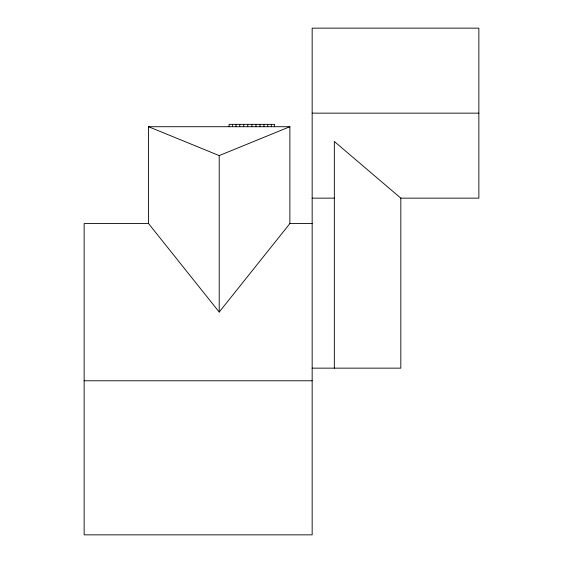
<?xml version="1.0" encoding="UTF-8"?>
<svg xmlns="http://www.w3.org/2000/svg" width="563" height="563" viewBox="0 0 563 563"><rect width="100%" height="100%" fill="white"/><g stroke="black" fill="none" stroke-linecap="round" stroke-linejoin="round"><path stroke-width="0.84" d="M219.211 312.057L289.875 223.574L289.875 126.717L148.555 126.717L148.555 223.574L219.211 312.057L219.211 155.592L289.875 126.717M312.162 113.149L478.86 113.149M312.162 198.148L334.331 198.148M334.331 368.146L334.331 141.482L400.828 198.148L478.86 198.148L478.86 28.15L312.162 28.15L312.162 534.85L84.14 534.85L84.14 223.574L148.555 223.574M289.875 223.574L312.162 223.574M312.162 368.146L400.828 368.146L400.828 198.148M84.14 380.771L312.162 380.771M148.555 126.717L219.211 155.592M274.582 126.717L274.582 124.353L229.113 124.353L229.113 126.717M271.282 124.353L271.282 126.717M267.721 124.353L267.721 126.717M263.941 124.353L263.941 126.717M260 124.353L260 126.717M255.954 124.353L255.954 126.717M251.844 124.353L251.844 126.717M247.741 124.353L247.741 126.717M243.688 124.353L243.688 126.717M239.747 124.353L239.747 126.717M235.974 124.353L235.974 126.717M232.406 124.353L232.406 126.717"/></g></svg>
